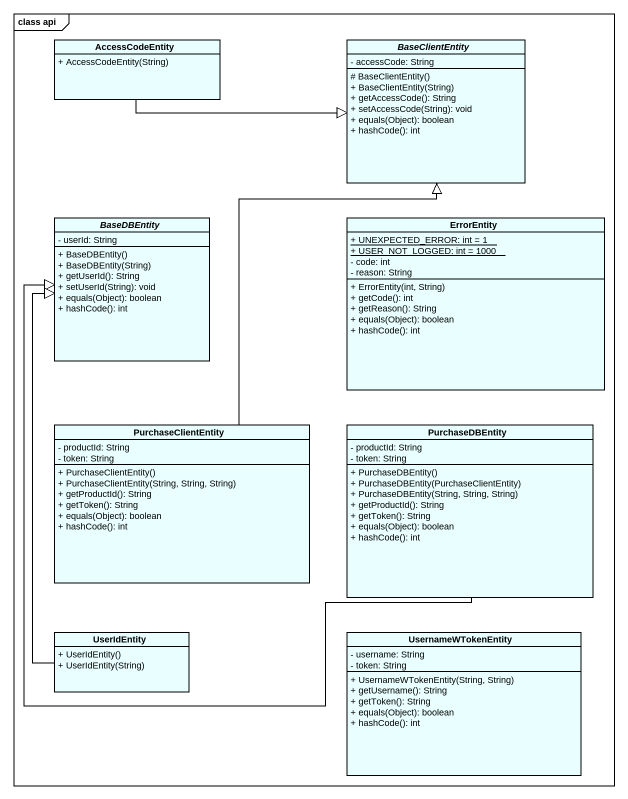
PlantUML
@startuml
mainframe class api
hide circle
hide empty members
skinparam classAttributeIconSize 0
class AccessCodeEntity #E9FFFF {
  + AccessCodeEntity(String)
}
abstract class BaseClientEntity #E9FFFF {
  - accessCode: String
  # BaseClientEntity()
  + BaseClientEntity(String)
  + getAccessCode(): String
  + setAccessCode(String): void
  + equals(Object): boolean
  + hashCode(): int
}
abstract class BaseDBEntity #E9FFFF {
  - userId: String
  + BaseDBEntity()
  + BaseDBEntity(String)
  + getUserId(): String
  + setUserId(String): void
  + equals(Object): boolean
  + hashCode(): int
}
class ErrorEntity #E9FFFF {
  {static} + UNEXPECTED_ERROR: int = 1
  {static} + USER_NOT_LOGGED: int = 1000
  - code: int
  - reason: String
  + ErrorEntity(int, String)
  + getCode(): int
  + getReason(): String
  + equals(Object): boolean
  + hashCode(): int
}
class PurchaseClientEntity #E9FFFF {
  - productId: String
  - token: String
  + PurchaseClientEntity()
  + PurchaseClientEntity(String, String, String)
  + getProductId(): String
  + getToken(): String
  + equals(Object): boolean
  + hashCode(): int
}
class PurchaseDBEntity #E9FFFF {
  - productId: String
  - token: String
  + PurchaseDBEntity()
  + PurchaseDBEntity(PurchaseClientEntity)
  + PurchaseDBEntity(String, String, String)
  + getProductId(): String
  + getToken(): String
  + equals(Object): boolean
  + hashCode(): int
}
class UserIdEntity #E9FFFF {
  + UserIdEntity()
  + UserIdEntity(String)
}
class UsernameWTokenEntity #E9FFFF {
  - username: String
  - token: String
  + UsernameWTokenEntity(String, String)
  + getUsername(): String
  + getToken(): String
  + equals(Object): boolean
  + hashCode(): int
}
AccessCodeEntity -right-|> BaseClientEntity
PurchaseClientEntity -up-|> BaseClientEntity
PurchaseDBEntity -up-|> BaseDBEntity
UserIdEntity -up-|> BaseDBEntity
@enduml
